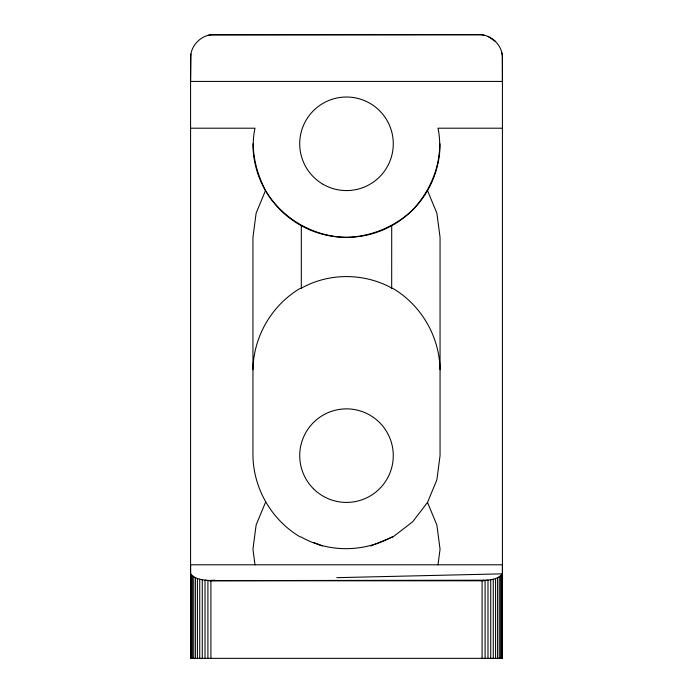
<?xml version="1.0" encoding="UTF-8"?>
<svg xmlns="http://www.w3.org/2000/svg" width="693" height="693" viewBox="0 0 693 693"><rect width="100%" height="100%" fill="white"/><g stroke="black" fill="none" stroke-linecap="round" stroke-linejoin="round"><path stroke-width="1.04" d="M210.915 34.849L479.036 34.65C491.528 34.416 502.702 45.521 502.425 58.039L502.425 658.35L190.575 658.35L190.575 58.039C190.324 46.552 199.775 36.209 210.915 34.754L482.085 34.754L484.138 35.256M502.226 658.35L502.425 564.795L190.575 564.795L190.774 658.35M190.956 54.089L190.575 81.427L502.425 81.427L502.321 54.99L501.784 52.781M391.684 288.635L391.71 225.468M502.425 128.205L438.002 128.205C444.196 157.597 432.865 188.392 412.656 209.953C394.698 226.897 371.179 236.642 346.5 237.352C313.557 236.798 282.432 218.823 265.48 190.575C255.838 171.44 250.26 149.506 254.998 128.205L190.575 128.205M252.945 369.664C253.499 336.72 271.474 305.587 299.722 288.635L301.316 288.21C329.028 272.644 363.894 272.843 391.727 288.011L393.277 288.635C421.526 305.587 439.501 336.72 440.055 369.664M438.002 564.795L440.055 549.202L436.867 524.991L427.52 502.425L436.867 479.859L440.055 455.647L440.055 237.352L436.867 213.141L427.52 190.575M190.679 573.839C195.296 579.876 203.941 579.946 210.915 580.795L482.085 580.795L483.766 580.214C490.159 580.162 498.189 579.365 502.321 573.839L336.755 577.667M265.48 190.575L256.133 213.141L252.945 237.352L252.945 455.647C253.499 488.591 271.474 519.715 299.722 536.668L301.316 537.092C329.114 552.927 363.834 552.122 391.71 537.144L392.463 536.945M265.48 502.425L256.133 524.991L252.945 549.202L254.998 564.795M427.52 502.425L412.656 521.803L393.277 536.668L370.712 546.015M487.985 658.35L487.985 580.214L482.085 580.795L482.085 658.35M207.909 35.447L210.915 34.754M483.705 580.665L485.091 580.552L485.091 658.35M483.766 580.214L209.208 580.63L205.015 580.188L205.015 658.35M214.934 580.188L207.909 580.535L207.909 658.35M495.235 41.208L487.985 36.434M322.288 546.015L314.033 542.506M501.628 574.869L501.628 658.35M500.641 575.857L500.641 658.35M499.289 576.801L499.289 658.35M497.591 577.676L497.591 658.35M495.573 578.464L495.573 658.35M493.277 579.157L493.277 658.35M490.731 579.746L490.731 658.35M301.316 225.476L301.316 288.21M210.915 580.795L210.915 658.35M202.269 579.72L202.269 658.35M199.723 579.14L199.723 658.35M197.427 578.447L197.427 658.35M195.409 577.667L195.409 658.35M193.711 576.793L193.711 658.35M192.359 575.857L192.359 658.35M191.372 574.861L191.372 658.35M440.055 143.797A93.555 93.555 0 0 1 346.5 237.352A93.555 93.555 0 0 1 252.945 143.797M313.427 488.721A46.777 46.777 0 0 0 391.684 467.758A46.777 46.777 0 0 0 334.39 410.464A46.777 46.777 0 0 0 313.427 488.721M323.111 184.312A46.777 46.777 0 0 0 393.277 143.797A46.777 46.777 0 0 0 323.111 103.283A46.777 46.777 0 0 0 323.111 184.312"/></g></svg>
